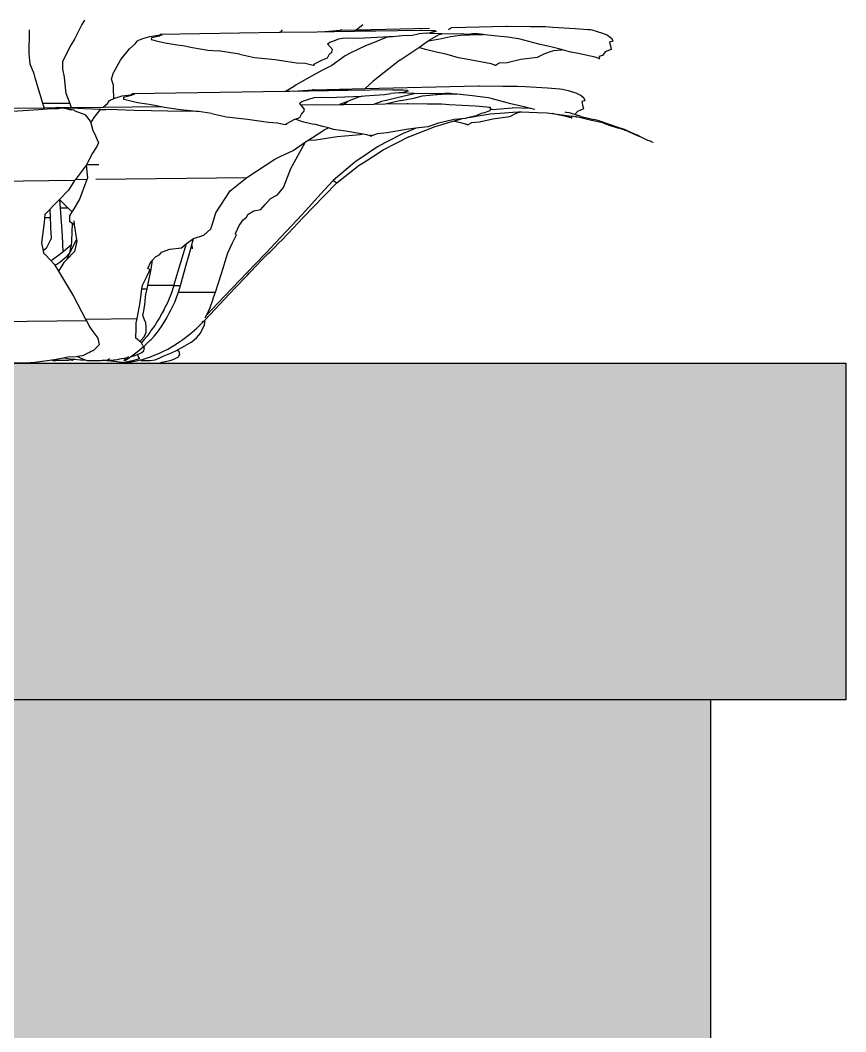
# Model space of a CAD drawing. Header units: metres. Extents: x -175 to 101, y -7 to 93.
# Drawn here: x 11.3348 to 11.4573, y 1.2995 to 1.4497 of the extents above; entities that cross this region are included whole.
import ezdxf

# ---------------------------------------------------------------- set-up
doc = ezdxf.new("R2010")
doc.units = ezdxf.units.M

# ---------------------------------------------------------------- blocks, each defined once
blk = doc.blocks.new('caja1')
at = {"true_color": 0xffffff}
h = blk.add_hatch(color=7, dxfattribs=at)
h.dxf.hatch_style = 1
h.paths.add_polyline_path([(-5.70176, 1.39878), (-6.20176, 1.39878), (-6.20176, 1.34878), (-6.18176, 1.34878), (-5.72176, 1.34878), (-5.70176, 1.34878)])
h.paths.add_polyline_path([(-5.72176, 1.34878), (-6.18176, 1.34878), (-6.18176, 1.14878), (-5.72176, 1.14878)])
h.paths.add_polyline_path([(-6.12612, 1.21351), (-6.12094, 1.20954), (-6.11697, 1.20436), (-6.11447, 1.19833), (-6.11362, 1.19186), (-6.11447, 1.18539), (-6.11697, 1.17936), (-6.12094, 1.17419), (-6.12612, 1.17021), (-6.13215, 1.16772), (-6.13862, 1.16686), (-6.14509, 1.16772), (-6.15112, 1.17021), (-6.1563, 1.17419), (-6.16027, 1.17936), (-6.16277, 1.18539), (-6.16362, 1.19186), (-6.16277, 1.19833), (-6.16027, 1.20436), (-6.1563, 1.20954), (-6.15112, 1.21351), (-6.14509, 1.21601), (-6.13862, 1.21686), (-6.13215, 1.21601)], flags=16)
h.paths.add_polyline_path([(-6.12772, 1.20797), (-6.12405, 1.20463), (-6.12137, 1.20046), (-6.11986, 1.19573), (-6.11963, 1.19078), (-6.12069, 1.18593), (-6.12296, 1.18152), (-6.1263, 1.17786), (-6.13047, 1.17518), (-6.1352, 1.17367), (-6.14015, 1.17344), (-6.145, 1.17449), (-6.14941, 1.17677), (-6.15307, 1.18011), (-6.15575, 1.18428), (-6.15726, 1.18901), (-6.15749, 1.19396), (-6.15644, 1.19881), (-6.15416, 1.20321), (-6.15082, 1.20688), (-6.14665, 1.20956), (-6.14192, 1.21107), (-6.13697, 1.2113), (-6.13212, 1.21024)], flags=0)
for p, q in [((-6.20176, 1.39878), (-5.70176, 1.39878)), ((-5.70176, 1.39878), (-5.70176, 1.34878)), ((-5.72176, 1.34878), (-6.18176, 1.34878)), ((-5.70176, 1.34878), (-5.72176, 1.34878)), ((-5.72176, 1.14878), (-5.72176, 1.34878))]:
    blk.add_line(p, q)
blk = doc.blocks.new('plantita4')
for p, q in [((8.43771, 0.34139), (8.43604, 0.33802)), ((8.43829, 0.34234), (8.43771, 0.34139)), ((8.50009, 0.34016), (8.50163, 0.34139)), ((8.52182, 0.34067), (8.5342, 0.34097)), ((8.5342, 0.34097), (8.53443, 0.34097)), ((8.53443, 0.34097), (8.53978, 0.34091)), ((8.53978, 0.34091), (8.54314, 0.34089)), ((8.54314, 0.34089), (8.54483, 0.34076)), ((8.42568, 0.33486), (8.42578, 0.33976)), ((8.42578, 0.33976), (8.42579, 0.34017)), ((8.45153, 0.33817), (8.45315, 0.33865)), ((8.45315, 0.33865), (8.45507, 0.3389)), ((8.45533, 0.33873), (8.45352, 0.33832)), ((8.45507, 0.3389), (8.45561, 0.33903)), ((8.45552, 0.33889), (8.45533, 0.33873)), ((8.45543, 0.33911), (8.45547, 0.3391)), ((8.48258, 0.33952), (8.45547, 0.3391)), ((8.45561, 0.33903), (8.45547, 0.3391)), ((8.45597, 0.33897), (8.45552, 0.33889)), ((8.45561, 0.33903), (8.45597, 0.33897)), ((8.48279, 0.33953), (8.48258, 0.33952)), ((8.48327, 0.34017), (8.48279, 0.33953)), ((8.49119, 0.33965), (8.48279, 0.33953)), ((8.49214, 0.33972), (8.49119, 0.33965)), ((8.49512, 0.33971), (8.49119, 0.33965)), ((8.49214, 0.33972), (8.49646, 0.34008)), ((8.49961, 0.33978), (8.49512, 0.33971)), ((8.4968, 0.34007), (8.49646, 0.34008)), ((8.4968, 0.34007), (8.50009, 0.34016)), ((8.49964, 0.34), (8.4968, 0.34007)), ((8.49961, 0.33978), (8.49988, 0.33999)), ((8.50459, 0.33985), (8.49961, 0.33978)), ((8.49964, 0.34), (8.49988, 0.33999)), ((8.50101, 0.33997), (8.49988, 0.33999)), ((8.50009, 0.34016), (8.51676, 0.34056)), ((8.50268, 0.33995), (8.50101, 0.33997)), ((8.50198, 0.33834), (8.50771, 0.33862)), ((8.50315, 0.33995), (8.50268, 0.33995)), ((8.50459, 0.33985), (8.50315, 0.33995)), ((8.51462, 0.34001), (8.50459, 0.33985)), ((8.50771, 0.33862), (8.5073, 0.33848)), ((8.50771, 0.33862), (8.50842, 0.33865)), ((8.50842, 0.33865), (8.51057, 0.33884)), ((8.51057, 0.33884), (8.51286, 0.33897)), ((8.51286, 0.33897), (8.51429, 0.33921)), ((8.51615, 0.33938), (8.51429, 0.33921)), ((8.51485, 0.34), (8.51462, 0.34001)), ((8.51709, 0.33992), (8.51485, 0.34)), ((8.51615, 0.33938), (8.51749, 0.33961)), ((8.51696, 0.33933), (8.51615, 0.33938)), ((8.51671, 0.33777), (8.519, 0.33907)), ((8.51925, 0.33922), (8.51696, 0.33933)), ((8.51801, 0.33989), (8.51709, 0.33992)), ((8.51749, 0.33961), (8.51821, 0.33983)), ((8.51821, 0.33983), (8.51801, 0.33989)), ((8.51821, 0.33983), (8.51835, 0.33984)), ((8.519, 0.33907), (8.51925, 0.33922)), ((8.519, 0.33907), (8.51959, 0.33921)), ((8.51959, 0.33921), (8.51925, 0.33922)), ((8.51954, 0.33817), (8.52154, 0.33865)), ((8.52457, 0.33913), (8.51959, 0.33921)), ((8.52106, 0.34026), (8.52143, 0.34047)), ((8.52143, 0.34047), (8.52182, 0.34067)), ((8.52154, 0.33865), (8.52386, 0.3389)), ((8.52386, 0.3389), (8.52592, 0.33903)), ((8.52584, 0.33912), (8.52457, 0.33913)), ((8.52601, 0.33914), (8.52584, 0.33912)), ((8.52592, 0.33903), (8.52796, 0.33911)), ((8.52657, 0.33922), (8.52601, 0.33914)), ((8.52601, 0.33914), (8.52796, 0.33911)), ((8.52774, 0.33921), (8.52657, 0.33922)), ((8.52899, 0.33909), (8.52774, 0.33921)), ((8.52796, 0.33911), (8.52819, 0.33911)), ((8.52819, 0.33911), (8.52899, 0.33909)), ((8.52937, 0.33905), (8.52899, 0.33909)), ((8.53292, 0.33865), (8.52937, 0.33905)), ((8.53463, 0.33846), (8.53292, 0.33865)), ((8.54483, 0.34076), (8.54993, 0.34047)), ((8.54993, 0.34047), (8.5528, 0.34024)), ((8.5528, 0.34024), (8.55337, 0.34019)), ((8.55337, 0.34019), (8.55367, 0.34014)), ((8.55367, 0.34014), (8.55468, 0.33986)), ((8.55468, 0.33986), (8.55639, 0.33935)), ((8.55639, 0.33935), (8.55728, 0.33891)), ((8.55728, 0.33891), (8.5576, 0.33871)), ((8.5576, 0.33871), (8.55823, 0.3382)), ((8.43519, 0.33668), (8.43328, 0.33298)), ((8.43604, 0.33802), (8.43519, 0.33668)), ((8.44849, 0.3358), (8.44983, 0.33694)), ((8.44983, 0.33694), (8.45024, 0.33754)), ((8.45024, 0.33754), (8.45044, 0.33769)), ((8.45044, 0.33769), (8.45153, 0.33817)), ((8.45352, 0.33832), (8.45345, 0.33804)), ((8.45345, 0.33804), (8.45347, 0.33798)), ((8.45347, 0.33798), (8.45349, 0.33793)), ((8.45349, 0.33793), (8.45456, 0.33765)), ((8.45456, 0.33765), (8.45667, 0.33716)), ((8.45667, 0.33716), (8.45937, 0.33675)), ((8.45937, 0.33675), (8.46062, 0.33657)), ((8.46062, 0.33657), (8.46283, 0.3361)), ((8.4936, 0.33693), (8.4937, 0.33707)), ((8.49467, 0.33565), (8.4936, 0.33693)), ((8.4937, 0.33707), (8.49407, 0.33736)), ((8.49407, 0.33736), (8.49477, 0.33759)), ((8.49477, 0.33759), (8.49613, 0.33807)), ((8.49613, 0.33807), (8.49692, 0.33828)), ((8.49692, 0.33828), (8.49845, 0.33833)), ((8.49845, 0.33833), (8.50036, 0.33828)), ((8.50235, 0.33661), (8.49884, 0.33489)), ((8.50036, 0.33828), (8.50198, 0.33834)), ((8.50345, 0.337), (8.50235, 0.33661)), ((8.50694, 0.33839), (8.50345, 0.337)), ((8.5073, 0.33848), (8.50694, 0.33839)), ((8.51431, 0.33615), (8.51649, 0.33762)), ((8.51649, 0.33762), (8.51671, 0.33777)), ((8.51649, 0.33762), (8.517, 0.33769)), ((8.517, 0.33769), (8.51954, 0.33817)), ((8.53651, 0.33821), (8.53463, 0.33846)), ((8.53712, 0.33809), (8.53651, 0.33821)), ((8.54161, 0.33686), (8.53712, 0.33809)), ((8.54399, 0.33633), (8.54161, 0.33686)), ((8.54467, 0.3362), (8.54399, 0.33633)), ((8.5462, 0.3358), (8.54467, 0.3362)), ((8.55847, 0.33757), (8.55775, 0.33735)), ((8.55775, 0.33735), (8.55783, 0.33698)), ((8.55783, 0.33698), (8.55793, 0.33652)), ((8.55793, 0.33652), (8.55814, 0.33571)), ((8.55823, 0.3382), (8.55847, 0.33757)), ((8.42568, 0.33479), (8.42568, 0.33486)), ((8.42592, 0.33231), (8.42568, 0.33479)), ((8.44662, 0.33344), (8.44849, 0.3358)), ((8.46283, 0.3361), (8.46636, 0.33552)), ((8.46636, 0.33552), (8.46872, 0.33536)), ((8.47355, 0.33462), (8.46872, 0.33536)), ((8.47355, 0.33462), (8.47694, 0.33388)), ((8.4936, 0.33377), (8.49397, 0.3345)), ((8.49397, 0.3345), (8.49434, 0.33493)), ((8.49434, 0.33493), (8.49453, 0.33508)), ((8.49453, 0.33508), (8.49467, 0.33565)), ((8.4976, 0.33421), (8.49456, 0.33202)), ((8.49884, 0.33489), (8.4976, 0.33421)), ((8.51005, 0.33327), (8.51431, 0.33615)), ((8.51585, 0.33565), (8.51431, 0.33615)), ((8.5183, 0.33508), (8.51585, 0.33565)), ((8.51908, 0.33493), (8.5183, 0.33508)), ((8.52079, 0.3345), (8.51908, 0.33493)), ((8.5234, 0.33377), (8.52079, 0.3345)), ((8.54277, 0.33462), (8.54128, 0.33388)), ((8.544, 0.33503), (8.54277, 0.33462)), ((8.54501, 0.33536), (8.544, 0.33503)), ((8.54691, 0.33552), (8.54501, 0.33536)), ((8.54702, 0.33557), (8.5462, 0.3358)), ((8.54702, 0.33557), (8.54691, 0.33552)), ((8.54861, 0.33511), (8.54702, 0.33557)), ((8.5506, 0.33473), (8.54861, 0.33511)), ((8.5545, 0.3339), (8.5506, 0.33473)), ((8.55533, 0.33365), (8.5545, 0.3339)), ((8.55611, 0.33429), (8.55529, 0.33411)), ((8.55529, 0.33411), (8.55545, 0.33376)), ((8.55677, 0.33512), (8.55611, 0.33429)), ((8.55814, 0.33571), (8.55677, 0.33512)), ((8.42684, 0.3301), (8.42592, 0.33231)), ((8.43328, 0.33298), (8.43325, 0.33161)), ((8.43325, 0.33161), (8.43326, 0.33123)), ((8.44493, 0.33048), (8.44649, 0.33321)), ((8.44649, 0.33321), (8.44662, 0.33344)), ((8.47694, 0.33388), (8.48169, 0.3334)), ((8.48169, 0.3334), (8.48648, 0.33267)), ((8.48648, 0.33267), (8.48849, 0.33255)), ((8.48849, 0.33255), (8.4903, 0.33212)), ((8.4903, 0.33212), (8.4905, 0.33225)), ((8.49057, 0.33213), (8.4903, 0.33212)), ((8.4905, 0.33225), (8.49057, 0.33213)), ((8.49057, 0.33213), (8.49062, 0.33239)), ((8.49062, 0.33239), (8.49245, 0.33333)), ((8.49245, 0.33333), (8.4936, 0.33377)), ((8.49456, 0.33202), (8.49286, 0.3312)), ((8.51005, 0.33327), (8.50398, 0.32845)), ((8.52597, 0.33333), (8.5234, 0.33377)), ((8.53079, 0.33239), (8.52597, 0.33333)), ((8.53164, 0.33213), (8.53079, 0.33239)), ((8.53164, 0.33213), (8.53195, 0.33212)), ((8.53264, 0.33255), (8.53195, 0.33212)), ((8.53447, 0.33267), (8.53264, 0.33255)), ((8.53753, 0.3334), (8.53447, 0.33267)), ((8.54128, 0.33388), (8.53753, 0.3334)), ((8.55545, 0.33376), (8.55533, 0.33365)), ((8.55533, 0.33365), (8.5555, 0.33365)), ((8.5555, 0.33365), (8.55545, 0.33376)), ((8.42706, 0.32923), (8.42684, 0.3301)), ((8.43326, 0.33123), (8.43367, 0.32934)), ((8.43367, 0.32934), (8.43398, 0.32625)), ((8.44444, 0.32889), (8.44491, 0.33044)), ((8.44491, 0.33044), (8.44493, 0.33048)), ((8.49005, 0.32968), (8.48644, 0.32761)), ((8.49243, 0.33095), (8.49005, 0.32968)), ((8.49286, 0.3312), (8.49243, 0.33095)), ((8.42883, 0.32335), (8.42706, 0.32923)), ((8.44485, 0.32752), (8.44444, 0.32889)), ((8.44486, 0.32698), (8.44485, 0.32752)), ((8.44499, 0.32453), (8.44486, 0.32698)), ((8.48587, 0.3272), (8.48401, 0.32609)), ((8.48644, 0.32761), (8.48587, 0.3272)), ((8.50215, 0.32681), (8.50391, 0.32839)), ((8.50215, 0.32681), (8.52787, 0.32742)), ((8.50391, 0.32839), (8.50398, 0.32845)), ((8.52787, 0.32742), (8.52809, 0.32742)), ((8.52809, 0.32742), (8.53344, 0.32736)), ((8.53344, 0.32736), (8.5368, 0.32734)), ((8.5368, 0.32734), (8.5385, 0.32722)), ((8.5385, 0.32722), (8.54359, 0.32692)), ((8.43398, 0.32625), (8.43406, 0.3257)), ((8.43406, 0.3257), (8.43492, 0.32335)), ((8.4452, 0.32462), (8.44682, 0.32511)), ((8.44682, 0.32511), (8.44874, 0.32535)), ((8.44718, 0.32477), (8.44712, 0.32449)), ((8.44899, 0.32519), (8.44718, 0.32477)), ((8.44874, 0.32535), (8.44927, 0.32548)), ((8.44918, 0.32534), (8.44899, 0.32519)), ((8.44914, 0.32555), (8.44909, 0.32556)), ((8.48401, 0.32609), (8.44914, 0.32555)), ((8.44927, 0.32548), (8.44914, 0.32555)), ((8.44963, 0.32543), (8.44918, 0.32534)), ((8.44927, 0.32548), (8.44963, 0.32543)), ((8.48486, 0.32611), (8.48401, 0.32609)), ((8.49825, 0.32631), (8.48486, 0.32611)), ((8.48581, 0.32618), (8.48486, 0.32611)), ((8.48581, 0.32618), (8.49012, 0.32653)), ((8.48979, 0.32452), (8.49058, 0.32473)), ((8.49046, 0.32652), (8.49012, 0.32653)), ((8.49046, 0.32652), (8.50215, 0.32681)), ((8.4933, 0.32645), (8.49046, 0.32652)), ((8.49058, 0.32473), (8.49212, 0.32479)), ((8.49212, 0.32479), (8.49402, 0.32473)), ((8.49468, 0.32642), (8.4933, 0.32645)), ((8.49402, 0.32473), (8.49565, 0.3248)), ((8.49634, 0.3264), (8.49468, 0.32642)), ((8.49565, 0.3248), (8.50138, 0.32507)), ((8.49681, 0.3264), (8.49634, 0.3264)), ((8.49825, 0.32631), (8.49681, 0.3264)), ((8.5006, 0.32484), (8.49811, 0.32385)), ((8.50828, 0.32646), (8.49825, 0.32631)), ((8.50097, 0.32493), (8.5006, 0.32484)), ((8.50138, 0.32507), (8.50097, 0.32493)), ((8.50138, 0.32507), (8.50208, 0.3251)), ((8.50208, 0.3251), (8.50423, 0.32529)), ((8.50423, 0.32529), (8.50652, 0.32542)), ((8.50591, 0.32388), (8.51072, 0.32507)), ((8.50652, 0.32542), (8.50796, 0.32566)), ((8.50981, 0.32583), (8.50796, 0.32566)), ((8.50852, 0.32645), (8.50828, 0.32646)), ((8.51075, 0.32638), (8.50852, 0.32645)), ((8.50981, 0.32583), (8.51115, 0.32606)), ((8.51062, 0.32579), (8.50981, 0.32583)), ((8.51291, 0.32567), (8.51062, 0.32579)), ((8.51072, 0.32507), (8.51326, 0.32567)), ((8.51167, 0.32634), (8.51075, 0.32638)), ((8.51115, 0.32606), (8.51188, 0.32629)), ((8.51188, 0.32629), (8.51167, 0.32634)), ((8.51188, 0.32629), (8.51202, 0.3263)), ((8.51326, 0.32567), (8.51291, 0.32567)), ((8.5132, 0.32462), (8.51521, 0.32511)), ((8.51824, 0.32558), (8.51326, 0.32567)), ((8.51521, 0.32511), (8.51753, 0.32535)), ((8.51753, 0.32535), (8.51959, 0.32548)), ((8.5195, 0.32557), (8.51824, 0.32558)), ((8.51967, 0.32559), (8.5195, 0.32557)), ((8.51959, 0.32548), (8.52162, 0.32557)), ((8.52023, 0.32567), (8.51967, 0.32559)), ((8.51967, 0.32559), (8.52162, 0.32557)), ((8.52141, 0.32567), (8.52023, 0.32567)), ((8.52265, 0.32554), (8.52141, 0.32567)), ((8.52162, 0.32557), (8.52186, 0.32556)), ((8.52186, 0.32556), (8.52265, 0.32554)), ((8.52303, 0.3255), (8.52265, 0.32554)), ((8.52658, 0.32511), (8.52303, 0.3255)), ((8.5283, 0.32492), (8.52658, 0.32511)), ((8.53017, 0.32467), (8.5283, 0.32492)), ((8.54359, 0.32692), (8.54646, 0.32669)), ((8.54646, 0.32669), (8.54704, 0.32664)), ((8.54704, 0.32664), (8.54733, 0.3266)), ((8.54733, 0.3266), (8.54834, 0.32632)), ((8.54834, 0.32632), (8.55005, 0.32581)), ((8.55005, 0.32581), (8.55094, 0.32536)), ((8.55094, 0.32536), (8.55127, 0.32517)), ((8.55127, 0.32517), (8.55189, 0.32466)), ((8.43492, 0.32335), (8.42883, 0.32335)), ((8.42918, 0.32234), (8.42883, 0.32335)), ((8.43212, 0.32246), (8.43172, 0.32237)), ((8.43302, 0.32238), (8.43172, 0.32237)), ((8.43224, 0.32245), (8.43212, 0.32246)), ((8.43224, 0.32245), (8.43523, 0.32249)), ((8.43302, 0.32238), (8.43224, 0.32245)), ((8.43277, 0.3223), (8.43343, 0.32238)), ((8.43343, 0.32238), (8.43302, 0.32238)), ((8.43343, 0.32238), (8.43354, 0.32239)), ((8.43354, 0.32239), (8.4337, 0.32235)), ((8.43492, 0.32335), (8.43523, 0.32249)), ((8.43523, 0.32249), (8.44253, 0.32258)), ((8.44253, 0.32258), (8.4435, 0.3234)), ((8.44253, 0.32258), (8.45569, 0.32272)), ((8.4435, 0.3234), (8.44391, 0.32399)), ((8.44391, 0.32399), (8.4441, 0.32415)), ((8.4441, 0.32415), (8.44499, 0.32453)), ((8.44499, 0.32453), (8.4452, 0.32462)), ((8.44712, 0.32449), (8.44713, 0.32444)), ((8.44713, 0.32444), (8.44715, 0.32438)), ((8.44715, 0.32438), (8.44822, 0.32411)), ((8.44822, 0.32411), (8.45033, 0.32361)), ((8.45033, 0.32361), (8.45303, 0.3232)), ((8.45303, 0.3232), (8.45428, 0.32302)), ((8.45428, 0.32302), (8.45569, 0.32272)), ((8.45569, 0.32272), (8.45649, 0.32255)), ((8.45649, 0.32255), (8.46003, 0.32198)), ((8.48726, 0.32338), (8.48737, 0.32352)), ((8.48752, 0.32308), (8.48726, 0.32338)), ((8.48737, 0.32352), (8.48773, 0.32381)), ((8.48752, 0.32308), (8.49633, 0.32318)), ((8.48834, 0.3221), (8.48752, 0.32308)), ((8.48773, 0.32381), (8.48843, 0.32404)), ((8.48843, 0.32404), (8.48979, 0.32452)), ((8.49712, 0.32345), (8.49633, 0.32318)), ((8.49633, 0.32318), (8.49728, 0.32319)), ((8.49811, 0.32385), (8.49712, 0.32345)), ((8.49728, 0.32319), (8.49745, 0.32334)), ((8.49728, 0.32319), (8.50413, 0.32326)), ((8.49745, 0.32334), (8.49811, 0.32385)), ((8.50413, 0.32326), (8.50591, 0.32388)), ((8.50413, 0.32326), (8.50671, 0.32329)), ((8.50671, 0.32329), (8.50709, 0.3234)), ((8.50671, 0.32329), (8.5117, 0.32335)), ((8.50709, 0.3234), (8.50961, 0.32399)), ((8.50961, 0.32399), (8.51067, 0.32415)), ((8.51067, 0.32415), (8.5132, 0.32462)), ((8.5117, 0.32335), (8.51191, 0.32335)), ((8.51191, 0.32335), (8.51624, 0.32329)), ((8.51624, 0.32329), (8.51958, 0.32327)), ((8.51958, 0.32327), (8.52124, 0.32314)), ((8.52124, 0.32314), (8.52718, 0.32285)), ((8.52718, 0.32285), (8.52979, 0.32262)), ((8.52979, 0.32262), (8.53029, 0.32257)), ((8.53078, 0.32454), (8.53017, 0.32467)), ((8.53029, 0.32257), (8.53054, 0.32252)), ((8.53054, 0.32252), (8.53061, 0.32224)), ((8.53528, 0.32332), (8.53078, 0.32454)), ((8.53113, 0.32205), (8.53555, 0.32239)), ((8.53765, 0.32278), (8.53528, 0.32332)), ((8.53974, 0.32228), (8.53555, 0.32239)), ((8.53833, 0.32266), (8.53765, 0.32278)), ((8.53974, 0.32228), (8.53833, 0.32266)), ((8.55213, 0.32402), (8.55142, 0.3238)), ((8.55142, 0.3238), (8.55149, 0.32343)), ((8.55149, 0.32343), (8.55159, 0.32297)), ((8.55159, 0.32297), (8.5518, 0.32217)), ((8.55189, 0.32466), (8.55213, 0.32402)), ((8.42065, 0.32159), (8.42432, 0.32176)), ((8.42918, 0.32234), (8.42209, 0.32226)), ((8.42432, 0.32176), (8.42789, 0.32199)), ((8.42789, 0.32199), (8.43068, 0.32221)), ((8.43172, 0.32237), (8.42918, 0.32234)), ((8.43068, 0.32221), (8.43119, 0.32223)), ((8.43119, 0.32223), (8.43233, 0.32227)), ((8.43233, 0.32227), (8.43277, 0.3223)), ((8.43474, 0.32233), (8.4337, 0.32235)), ((8.4337, 0.32235), (8.43441, 0.32217)), ((8.43441, 0.32217), (8.4349, 0.32205)), ((8.43527, 0.32233), (8.43474, 0.32233)), ((8.4349, 0.32205), (8.43551, 0.32198)), ((8.4382, 0.32216), (8.43527, 0.32233)), ((8.43551, 0.32198), (8.43583, 0.32197)), ((8.43583, 0.32197), (8.43595, 0.3219)), ((8.43595, 0.3219), (8.43607, 0.32174)), ((8.43607, 0.32174), (8.43835, 0.32086)), ((8.4419, 0.32201), (8.4382, 0.32216)), ((8.43835, 0.32086), (8.43846, 0.32077)), ((8.43846, 0.32077), (8.43959, 0.31938)), ((8.44028, 0.31989), (8.4419, 0.32201)), ((8.4419, 0.32201), (8.44313, 0.32198)), ((8.4457, 0.32191), (8.44313, 0.32198)), ((8.4496, 0.32176), (8.4457, 0.32191)), ((8.45351, 0.32171), (8.4496, 0.32176)), ((8.45722, 0.3216), (8.45351, 0.32171)), ((8.46422, 0.32154), (8.45722, 0.3216)), ((8.46003, 0.32198), (8.46239, 0.32182)), ((8.46239, 0.32182), (8.46422, 0.32154)), ((8.46721, 0.32107), (8.46422, 0.32154)), ((8.46721, 0.32107), (8.4706, 0.32034)), ((8.4706, 0.32034), (8.47535, 0.31985)), ((8.48628, 0.31985), (8.48726, 0.32022)), ((8.48726, 0.32022), (8.48764, 0.32095)), ((8.48764, 0.32095), (8.488, 0.32139)), ((8.488, 0.32139), (8.48819, 0.32153)), ((8.48819, 0.32153), (8.48834, 0.3221)), ((8.52572, 0.32017), (8.52485, 0.31995)), ((8.52737, 0.32059), (8.52572, 0.32017)), ((8.52572, 0.32017), (8.52788, 0.32055)), ((8.52852, 0.32109), (8.52737, 0.32059)), ((8.52788, 0.32055), (8.53061, 0.32104)), ((8.5292, 0.32129), (8.52852, 0.32109)), ((8.5305, 0.32174), (8.5292, 0.32129)), ((8.53056, 0.32201), (8.5305, 0.32174)), ((8.53061, 0.32224), (8.53056, 0.32201)), ((8.53113, 0.32205), (8.53056, 0.32201)), ((8.53061, 0.32104), (8.5338, 0.32128)), ((8.53495, 0.32034), (8.5312, 0.31985)), ((8.5338, 0.32128), (8.53571, 0.32141)), ((8.53644, 0.32107), (8.53495, 0.32034)), ((8.53571, 0.32141), (8.53704, 0.3215)), ((8.53764, 0.32148), (8.53644, 0.32107)), ((8.53704, 0.3215), (8.53719, 0.32149)), ((8.53719, 0.32149), (8.53764, 0.32148)), ((8.53764, 0.32148), (8.54131, 0.32136)), ((8.53986, 0.32225), (8.53974, 0.32228)), ((8.54071, 0.32201), (8.53986, 0.32225)), ((8.54131, 0.32136), (8.54354, 0.32127)), ((8.54354, 0.32127), (8.54469, 0.32111)), ((8.54469, 0.32111), (8.54758, 0.3207)), ((8.54817, 0.32035), (8.54469, 0.32111)), ((8.54758, 0.3207), (8.54898, 0.32051)), ((8.54788, 0.32135), (8.54763, 0.32139)), ((8.54861, 0.32122), (8.54788, 0.32135)), ((8.54899, 0.3201), (8.54817, 0.32035)), ((8.54934, 0.32103), (8.54861, 0.32122)), ((8.54898, 0.32051), (8.54912, 0.32021)), ((8.55005, 0.32036), (8.54898, 0.32051)), ((8.54912, 0.32021), (8.54899, 0.3201)), ((8.54899, 0.3201), (8.54917, 0.3201)), ((8.54917, 0.3201), (8.54912, 0.32021)), ((8.54987, 0.32087), (8.54934, 0.32103)), ((8.55043, 0.32157), (8.54987, 0.32087)), ((8.55028, 0.32072), (8.54987, 0.32087)), ((8.55005, 0.32036), (8.55027, 0.32031)), ((8.55362, 0.31954), (8.55027, 0.32031)), ((8.55028, 0.32072), (8.55038, 0.32072)), ((8.55046, 0.32066), (8.55038, 0.32072)), ((8.5518, 0.32217), (8.55043, 0.32157)), ((8.55058, 0.32066), (8.55046, 0.32066)), ((8.55129, 0.32045), (8.55058, 0.32066)), ((8.55129, 0.32045), (8.55419, 0.31974)), ((8.43959, 0.31938), (8.43973, 0.31899)), ((8.43973, 0.31899), (8.44015, 0.31966)), ((8.43973, 0.31899), (8.44017, 0.31727)), ((8.44015, 0.31966), (8.44028, 0.31989)), ((8.47535, 0.31985), (8.48015, 0.31913)), ((8.48015, 0.31913), (8.48215, 0.31901)), ((8.48215, 0.31901), (8.48396, 0.31858)), ((8.48396, 0.31858), (8.48417, 0.3187)), ((8.48424, 0.31858), (8.48396, 0.31858)), ((8.48417, 0.3187), (8.48424, 0.31858)), ((8.48424, 0.31858), (8.48428, 0.31885)), ((8.48428, 0.31885), (8.48611, 0.31978)), ((8.48611, 0.31978), (8.48628, 0.31985)), ((8.48785, 0.31924), (8.48628, 0.31985)), ((8.49009, 0.31871), (8.48785, 0.31924)), ((8.49084, 0.31858), (8.49009, 0.31871)), ((8.4925, 0.31818), (8.49084, 0.31858)), ((8.49376, 0.31783), (8.4925, 0.31818)), ((8.49284, 0.31736), (8.49376, 0.31783)), ((8.49495, 0.3175), (8.49376, 0.31783)), ((8.51368, 0.31777), (8.51147, 0.3175)), ((8.51204, 0.31582), (8.51805, 0.31818)), ((8.51368, 0.31777), (8.51245, 0.31727)), ((8.51637, 0.3181), (8.51368, 0.31777)), ((8.5188, 0.3189), (8.51637, 0.3181)), ((8.51805, 0.31818), (8.52214, 0.31933)), ((8.52077, 0.31936), (8.5188, 0.3189)), ((8.52238, 0.31973), (8.52077, 0.31936)), ((8.52214, 0.31933), (8.52416, 0.31989)), ((8.52445, 0.31885), (8.52214, 0.31933)), ((8.52416, 0.31989), (8.52238, 0.31973)), ((8.52485, 0.31995), (8.52416, 0.31989)), ((8.5253, 0.31858), (8.52445, 0.31885)), ((8.5253, 0.31858), (8.52562, 0.31858)), ((8.52631, 0.31901), (8.52562, 0.31858)), ((8.52813, 0.31913), (8.52631, 0.31901)), ((8.5312, 0.31985), (8.52813, 0.31913)), ((8.55622, 0.31895), (8.55362, 0.31954)), ((8.55539, 0.31945), (8.55419, 0.31974)), ((8.55578, 0.31931), (8.55539, 0.31945)), ((8.55949, 0.31803), (8.55578, 0.31931)), ((8.55622, 0.31895), (8.55763, 0.31848)), ((8.55763, 0.31848), (8.55934, 0.31791)), ((8.55934, 0.31791), (8.55985, 0.31774)), ((8.56114, 0.31746), (8.55949, 0.31803)), ((8.44017, 0.31727), (8.44055, 0.31659)), ((8.44055, 0.31659), (8.44149, 0.3144)), ((8.4891, 0.31496), (8.49247, 0.31713)), ((8.49574, 0.31578), (8.49095, 0.31506)), ((8.49247, 0.31713), (8.49284, 0.31736)), ((8.49763, 0.31712), (8.49495, 0.3175)), ((8.50099, 0.31626), (8.49574, 0.31578)), ((8.50165, 0.31643), (8.49763, 0.31712)), ((8.50165, 0.31643), (8.50099, 0.31626)), ((8.50253, 0.31628), (8.50165, 0.31643)), ((8.50331, 0.31603), (8.50253, 0.31628)), ((8.50349, 0.31615), (8.50331, 0.31603)), ((8.50331, 0.31603), (8.50368, 0.31603)), ((8.50368, 0.31603), (8.50349, 0.31615)), ((8.50489, 0.31649), (8.50368, 0.31603)), ((8.50717, 0.31667), (8.50489, 0.31649)), ((8.51204, 0.31582), (8.50628, 0.31286)), ((8.51076, 0.31659), (8.5066, 0.3144)), ((8.51147, 0.3175), (8.50717, 0.31667)), ((8.51245, 0.31727), (8.51076, 0.31659)), ((8.56207, 0.317), (8.55985, 0.31774)), ((8.56155, 0.31732), (8.56114, 0.31746)), ((8.56155, 0.31732), (8.56407, 0.31615)), ((8.56207, 0.317), (8.56369, 0.31626)), ((8.56369, 0.31626), (8.56477, 0.31578)), ((8.56477, 0.31578), (8.56407, 0.31615)), ((8.56477, 0.31578), (8.565, 0.31571)), ((8.565, 0.31571), (8.56637, 0.31506)), ((8.44097, 0.31333), (8.44008, 0.31206)), ((8.44108, 0.31359), (8.44097, 0.31333)), ((8.44149, 0.3144), (8.44108, 0.31359)), ((8.48522, 0.30857), (8.48852, 0.31449)), ((8.48579, 0.31269), (8.48805, 0.31428)), ((8.48805, 0.31428), (8.48811, 0.31432)), ((8.48811, 0.31432), (8.48873, 0.31472)), ((8.48852, 0.31449), (8.48873, 0.31472)), ((8.48873, 0.31472), (8.4891, 0.31496)), ((8.49095, 0.31506), (8.4891, 0.31496)), ((8.5047, 0.31333), (8.50283, 0.31206)), ((8.50508, 0.31359), (8.5047, 0.31333)), ((8.5066, 0.3144), (8.50508, 0.31359)), ((8.56637, 0.31506), (8.56665, 0.31493)), ((8.56665, 0.31493), (8.56702, 0.31477)), ((8.5676, 0.3145), (8.56702, 0.31477)), ((8.5676, 0.3145), (8.56766, 0.31463)), ((8.44008, 0.31206), (8.43902, 0.30999)), ((8.48162, 0.3107), (8.48264, 0.31126)), ((8.48264, 0.31126), (8.48579, 0.31269)), ((8.50283, 0.31206), (8.49976, 0.30999)), ((8.50165, 0.3099), (8.50381, 0.31127)), ((8.50381, 0.31127), (8.50621, 0.31282)), ((8.50621, 0.31282), (8.50628, 0.31286)), ((8.43873, 0.3094), (8.4362, 0.30611)), ((8.43885, 0.30959), (8.43873, 0.30943)), ((8.44155, 0.30944), (8.43873, 0.3094)), ((8.43873, 0.3094), (8.43873, 0.30943)), ((8.43902, 0.30646), (8.43873, 0.3094)), ((8.43902, 0.30999), (8.43885, 0.30959)), ((8.47523, 0.30654), (8.48162, 0.3107)), ((8.48408, 0.30566), (8.48522, 0.30857)), ((8.49928, 0.30959), (8.49482, 0.30585)), ((8.49569, 0.30533), (8.5008, 0.30936)), ((8.49976, 0.30999), (8.49928, 0.30959)), ((8.5008, 0.30936), (8.50165, 0.3099)), ((8.4389, 0.30614), (8.43902, 0.30646)), ((8.44089, 0.30616), (8.47523, 0.30654)), ((8.47145, 0.30353), (8.47523, 0.30654)), ((8.43601, 0.30585), (8.39054, 0.30533)), ((8.43601, 0.30585), (8.43463, 0.30368)), ((8.4362, 0.30611), (8.43601, 0.30585)), ((8.4362, 0.30611), (8.4389, 0.30614)), ((8.43718, 0.30147), (8.4389, 0.30614)), ((8.48221, 0.30258), (8.48355, 0.30428)), ((8.48355, 0.30428), (8.48408, 0.30566)), ((8.49282, 0.30239), (8.49569, 0.30533)), ((8.49482, 0.30585), (8.49283, 0.30368)), ((8.49482, 0.30585), (8.49569, 0.30533)), ((8.43463, 0.30368), (8.43257, 0.30155)), ((8.4682, 0.29849), (8.47145, 0.30353)), ((8.47935, 0.30042), (8.4806, 0.30172)), ((8.4806, 0.30172), (8.48221, 0.30258)), ((8.48779, 0.29813), (8.49283, 0.30368)), ((8.48805, 0.2974), (8.49282, 0.30239)), ((8.43104, 0.29995), (8.43038, 0.29927)), ((8.43257, 0.30155), (8.43104, 0.29995)), ((8.43257, 0.30155), (8.43387, 0.30027)), ((8.43257, 0.30155), (8.43273, 0.29958)), ((8.43458, 0.29958), (8.43273, 0.29958)), ((8.43273, 0.29958), (8.43322, 0.29333)), ((8.43387, 0.30027), (8.43458, 0.29958)), ((8.43458, 0.29958), (8.43549, 0.2987)), ((8.43568, 0.29901), (8.43718, 0.30147)), ((8.4784, 0.29922), (8.47935, 0.30042)), ((8.42921, 0.29739), (8.42914, 0.29633)), ((8.42927, 0.29813), (8.42921, 0.29739)), ((8.4305, 0.29739), (8.42921, 0.29739)), ((8.43038, 0.29927), (8.42927, 0.29813)), ((8.43038, 0.29927), (8.4305, 0.29739)), ((8.4305, 0.29739), (8.43058, 0.29572)), ((8.43492, 0.29641), (8.43495, 0.29784)), ((8.43495, 0.29784), (8.43549, 0.2987)), ((8.43549, 0.2987), (8.43568, 0.29901)), ((8.46741, 0.29602), (8.4682, 0.29849)), ((8.47438, 0.29689), (8.47513, 0.29751)), ((8.47513, 0.29751), (8.47549, 0.29818)), ((8.47549, 0.29818), (8.4768, 0.29892)), ((8.4768, 0.29892), (8.4784, 0.29922)), ((8.48172, 0.29164), (8.48779, 0.29813)), ((8.48805, 0.2974), (8.48461, 0.29377)), ((8.42914, 0.29633), (8.4285, 0.29164)), ((8.43058, 0.29572), (8.43058, 0.29481)), ((8.43058, 0.29481), (8.43063, 0.29409)), ((8.43552, 0.29604), (8.43492, 0.29641)), ((8.4355, 0.2944), (8.43553, 0.29584)), ((8.43553, 0.29584), (8.43552, 0.29604)), ((8.43597, 0.29577), (8.43552, 0.29604)), ((8.43583, 0.2967), (8.43597, 0.29577)), ((8.43597, 0.29577), (8.43645, 0.29246)), ((8.46546, 0.29339), (8.46706, 0.29485)), ((8.46706, 0.29485), (8.46741, 0.29602)), ((8.47262, 0.2938), (8.47348, 0.29563)), ((8.47348, 0.29563), (8.47438, 0.29689)), ((8.43063, 0.2925), (8.42989, 0.29096)), ((8.43063, 0.29409), (8.43067, 0.29258)), ((8.43067, 0.29258), (8.43063, 0.2925)), ((8.43322, 0.29333), (8.43338, 0.28954)), ((8.43645, 0.29246), (8.43497, 0.28944)), ((8.43544, 0.29183), (8.4355, 0.2944)), ((8.43645, 0.29246), (8.43651, 0.29205)), ((8.46147, 0.29151), (8.46307, 0.29263)), ((8.46288, 0.29183), (8.46307, 0.29263)), ((8.46307, 0.29263), (8.46546, 0.29339)), ((8.47199, 0.2917), (8.47261, 0.293)), ((8.47261, 0.293), (8.47288, 0.29347)), ((8.47288, 0.29347), (8.47262, 0.2938)), ((8.48322, 0.29234), (8.48461, 0.29377)), ((8.4285, 0.29164), (8.42888, 0.28984)), ((8.42957, 0.29038), (8.42888, 0.28984)), ((8.42989, 0.29096), (8.42957, 0.29038)), ((8.43436, 0.29034), (8.43345, 0.2896)), ((8.43532, 0.29123), (8.43436, 0.29034)), ((8.43497, 0.28944), (8.43532, 0.29123)), ((8.43532, 0.29123), (8.43544, 0.29183)), ((8.43651, 0.29205), (8.43603, 0.2897)), ((8.45581, 0.28955), (8.45773, 0.29021)), ((8.45773, 0.29021), (8.46032, 0.29049)), ((8.45864, 0.28196), (8.46147, 0.29151)), ((8.46032, 0.29049), (8.46147, 0.29151)), ((8.46195, 0.28846), (8.46269, 0.29115)), ((8.46269, 0.29115), (8.46288, 0.29183)), ((8.46269, 0.29115), (8.46276, 0.29029)), ((8.47088, 0.28936), (8.47199, 0.2917)), ((8.48172, 0.29164), (8.47951, 0.2893)), ((8.48045, 0.28955), (8.48142, 0.29055)), ((8.48142, 0.29055), (8.48249, 0.29163)), ((8.48249, 0.29163), (8.48322, 0.29234)), ((8.42888, 0.28984), (8.42899, 0.2893)), ((8.42899, 0.2893), (8.42915, 0.28913)), ((8.42915, 0.28913), (8.43067, 0.28757)), ((8.43269, 0.289), (8.43099, 0.28782)), ((8.43264, 0.28726), (8.43409, 0.2885)), ((8.43285, 0.28913), (8.43269, 0.289)), ((8.43338, 0.28954), (8.43285, 0.28913)), ((8.43345, 0.2896), (8.43338, 0.28954)), ((8.43409, 0.2885), (8.43489, 0.28928)), ((8.43603, 0.2897), (8.43418, 0.2878)), ((8.43433, 0.28813), (8.43418, 0.2878)), ((8.43489, 0.28928), (8.43433, 0.28813)), ((8.43497, 0.28944), (8.43489, 0.28928)), ((8.45374, 0.28772), (8.45444, 0.28845)), ((8.45444, 0.28845), (8.45546, 0.28899)), ((8.45546, 0.28899), (8.45581, 0.28955)), ((8.46145, 0.28666), (8.46195, 0.28846)), ((8.46949, 0.28466), (8.47088, 0.28936)), ((8.47951, 0.2893), (8.47712, 0.28683)), ((8.47848, 0.28763), (8.479, 0.28815)), ((8.479, 0.28815), (8.47953, 0.28871)), ((8.47953, 0.28871), (8.48016, 0.28932)), ((8.48016, 0.28932), (8.48045, 0.28955)), ((8.43091, 0.28776), (8.43067, 0.28757)), ((8.43067, 0.28757), (8.43139, 0.28683)), ((8.43099, 0.28782), (8.43091, 0.28776)), ((8.43139, 0.28683), (8.43154, 0.28657)), ((8.43154, 0.28657), (8.43202, 0.2868)), ((8.43154, 0.28657), (8.43238, 0.28518)), ((8.43202, 0.2868), (8.43264, 0.28726)), ((8.43358, 0.28719), (8.43238, 0.28518)), ((8.43418, 0.2878), (8.43358, 0.28719)), ((8.45268, 0.28581), (8.4534, 0.28737)), ((8.45325, 0.28554), (8.45268, 0.28581)), ((8.45269, 0.28196), (8.45343, 0.28565)), ((8.45298, 0.28514), (8.45325, 0.28554)), ((8.4534, 0.28737), (8.45374, 0.28772)), ((8.45343, 0.28565), (8.45374, 0.28772)), ((8.46013, 0.28196), (8.46145, 0.28666)), ((8.47712, 0.28683), (8.47015, 0.27953)), ((8.47599, 0.28502), (8.47746, 0.28657)), ((8.47746, 0.28657), (8.47848, 0.28763)), ((8.43238, 0.28518), (8.43576, 0.27953)), ((8.45147, 0.28204), (8.45243, 0.28403)), ((8.45243, 0.28403), (8.45298, 0.28514)), ((8.46807, 0.2804), (8.46949, 0.28466)), ((8.47535, 0.28434), (8.47242, 0.28126)), ((8.47535, 0.28434), (8.47573, 0.28474)), ((8.47573, 0.28474), (8.47599, 0.28502)), ((8.45097, 0.27806), (8.45136, 0.28117)), ((8.45136, 0.28117), (8.45147, 0.28204)), ((8.45136, 0.28117), (8.45253, 0.28117)), ((8.45225, 0.27994), (8.45253, 0.28117)), ((8.45253, 0.28117), (8.45269, 0.28196)), ((8.45864, 0.28196), (8.45269, 0.28196)), ((8.45864, 0.28196), (8.458, 0.28005)), ((8.45864, 0.28196), (8.46013, 0.28196)), ((8.45972, 0.28067), (8.46013, 0.28196)), ((8.47242, 0.28126), (8.46572, 0.27415)), ((8.43576, 0.27953), (8.43853, 0.27431)), ((8.45198, 0.27756), (8.4522, 0.27934)), ((8.4522, 0.27934), (8.45225, 0.27994)), ((8.45757, 0.27901), (8.45723, 0.27818)), ((8.458, 0.28005), (8.45757, 0.27901)), ((8.45881, 0.27818), (8.45953, 0.28005)), ((8.45953, 0.28005), (8.45964, 0.2804)), ((8.45964, 0.2804), (8.45972, 0.28067)), ((8.45964, 0.2804), (8.46807, 0.2804)), ((8.47015, 0.27953), (8.46612, 0.2753)), ((8.46686, 0.27696), (8.46747, 0.27866)), ((8.46747, 0.27866), (8.46763, 0.27923)), ((8.46763, 0.27923), (8.46807, 0.2804)), ((8.45025, 0.27444), (8.45097, 0.27806)), ((8.45168, 0.27582), (8.45198, 0.27756)), ((8.45632, 0.27635), (8.45584, 0.2755)), ((8.45636, 0.27645), (8.45632, 0.27635)), ((8.45723, 0.27818), (8.45636, 0.27645)), ((8.45756, 0.27562), (8.45796, 0.27635)), ((8.45796, 0.27635), (8.45881, 0.27818)), ((8.46612, 0.2753), (8.46686, 0.27696)), ((8.43853, 0.27431), (8.45025, 0.27444)), ((8.43853, 0.27431), (8.43873, 0.27393)), ((8.45004, 0.27347), (8.45025, 0.27444)), ((8.45153, 0.27513), (8.45168, 0.27582)), ((8.45196, 0.27413), (8.45153, 0.27513)), ((8.45225, 0.27342), (8.45196, 0.27413)), ((8.45533, 0.27458), (8.4549, 0.27393)), ((8.45571, 0.2753), (8.45533, 0.27458)), ((8.45571, 0.2753), (8.45584, 0.2755)), ((8.45658, 0.27383), (8.45703, 0.27458)), ((8.45703, 0.27458), (8.45756, 0.27562)), ((8.46526, 0.27366), (8.46572, 0.27415)), ((8.46568, 0.27369), (8.46572, 0.27415)), ((8.46576, 0.27462), (8.46612, 0.2753)), ((8.43873, 0.27393), (8.41515, 0.27366)), ((8.43873, 0.27393), (8.43953, 0.2725)), ((8.43953, 0.2725), (8.43998, 0.27176)), ((8.43998, 0.27176), (8.44041, 0.27116)), ((8.45003, 0.27167), (8.45004, 0.273)), ((8.45004, 0.273), (8.45004, 0.27347)), ((8.45228, 0.2725), (8.45225, 0.27342)), ((8.45228, 0.27163), (8.45228, 0.2725)), ((8.45346, 0.27175), (8.45312, 0.27124)), ((8.45426, 0.27288), (8.45346, 0.27175)), ((8.4549, 0.27393), (8.45426, 0.27288)), ((8.4551, 0.27166), (8.45598, 0.27288)), ((8.45598, 0.27288), (8.45658, 0.27383)), ((8.46228, 0.27088), (8.46381, 0.27222)), ((8.46381, 0.27222), (8.46428, 0.27269)), ((8.46428, 0.27269), (8.46526, 0.27366)), ((8.46463, 0.27104), (8.4652, 0.27214)), ((8.465, 0.27381), (8.46526, 0.27366)), ((8.4652, 0.27214), (8.46557, 0.27301)), ((8.46557, 0.27301), (8.46568, 0.27369)), ((8.44041, 0.27116), (8.44133, 0.27)), ((8.44133, 0.27), (8.44134, 0.26994)), ((8.44134, 0.26994), (8.44154, 0.26882)), ((8.44998, 0.26998), (8.45, 0.27044)), ((8.45069, 0.26933), (8.44998, 0.26998)), ((8.45, 0.27044), (8.45003, 0.27167)), ((8.45092, 0.26926), (8.45112, 0.26946)), ((8.45112, 0.26946), (8.45184, 0.27026)), ((8.45189, 0.26968), (8.45148, 0.26923)), ((8.45184, 0.27026), (8.45213, 0.27094)), ((8.45244, 0.27037), (8.45189, 0.26968)), ((8.4519, 0.2682), (8.45322, 0.26947)), ((8.45213, 0.27094), (8.45228, 0.27135)), ((8.45228, 0.27135), (8.45228, 0.27163)), ((8.45312, 0.27124), (8.45244, 0.27037)), ((8.45322, 0.26947), (8.45343, 0.26968)), ((8.45343, 0.26968), (8.45418, 0.27053)), ((8.45418, 0.27053), (8.45479, 0.27124)), ((8.45479, 0.27124), (8.4551, 0.27166)), ((8.45998, 0.26918), (8.46067, 0.26964)), ((8.46067, 0.26964), (8.46228, 0.27088)), ((8.46281, 0.26924), (8.46375, 0.27001)), ((8.46375, 0.27001), (8.46433, 0.27066)), ((8.46433, 0.27066), (8.46463, 0.27104)), ((8.44033, 0.26718), (8.43982, 0.26689)), ((8.44101, 0.2678), (8.44033, 0.26718)), ((8.44162, 0.26843), (8.44101, 0.2678)), ((8.44154, 0.26882), (8.44162, 0.26843)), ((8.45024, 0.26682), (8.4511, 0.26753)), ((8.45084, 0.2692), (8.45069, 0.26933)), ((8.45084, 0.2692), (8.45092, 0.26926)), ((8.45123, 0.26889), (8.45084, 0.2692)), ((8.4511, 0.26753), (8.45169, 0.26803)), ((8.45148, 0.26923), (8.45123, 0.26889)), ((8.45152, 0.26833), (8.45123, 0.26889)), ((8.4516, 0.2682), (8.45152, 0.26833)), ((8.45169, 0.26803), (8.4519, 0.2682)), ((8.4519, 0.26768), (8.45169, 0.26803)), ((8.45181, 0.2671), (8.45187, 0.26745)), ((8.45187, 0.26745), (8.4519, 0.26768)), ((8.45594, 0.26682), (8.45727, 0.26749)), ((8.45727, 0.26749), (8.45824, 0.26806)), ((8.45804, 0.26664), (8.45935, 0.26725)), ((8.45824, 0.26806), (8.459, 0.26851)), ((8.459, 0.26851), (8.45998, 0.26918)), ((8.45935, 0.26725), (8.45944, 0.26728)), ((8.45979, 0.26682), (8.45935, 0.26725)), ((8.45944, 0.26728), (8.4606, 0.2679)), ((8.4606, 0.2679), (8.46255, 0.26905)), ((8.46255, 0.26905), (8.46281, 0.26924)), ((8.43041, 0.26487), (8.42751, 0.26449)), ((8.43078, 0.26493), (8.43041, 0.26487)), ((8.43098, 0.26496), (8.43078, 0.26493)), ((8.43102, 0.26491), (8.43078, 0.26493)), ((8.43302, 0.26531), (8.43098, 0.26496)), ((8.43098, 0.26496), (8.43102, 0.26491)), ((8.43112, 0.26491), (8.43102, 0.26491)), ((8.43112, 0.26491), (8.43121, 0.26488)), ((8.43121, 0.26488), (8.43175, 0.26491)), ((8.43454, 0.26488), (8.43175, 0.26491)), ((8.43351, 0.26541), (8.43302, 0.26531)), ((8.43371, 0.26547), (8.43351, 0.26541)), ((8.43447, 0.26566), (8.43371, 0.26547)), ((8.43371, 0.26547), (8.43445, 0.26536)), ((8.43445, 0.26536), (8.43569, 0.26519)), ((8.43642, 0.26572), (8.43447, 0.26566)), ((8.43569, 0.26519), (8.43454, 0.26488)), ((8.43536, 0.26491), (8.43546, 0.26502)), ((8.43545, 0.26488), (8.43536, 0.26491)), ((8.43597, 0.2652), (8.43545, 0.26488)), ((8.43546, 0.26502), (8.43569, 0.26519)), ((8.43569, 0.26519), (8.43575, 0.26522)), ((8.43575, 0.26522), (8.43597, 0.2652)), ((8.43597, 0.2652), (8.43735, 0.26506)), ((8.43671, 0.26576), (8.43642, 0.26572)), ((8.43772, 0.26591), (8.43671, 0.26576)), ((8.43671, 0.26576), (8.43696, 0.26562)), ((8.43696, 0.26562), (8.43727, 0.2655)), ((8.43727, 0.2655), (8.43863, 0.26499)), ((8.43735, 0.26506), (8.43777, 0.26503)), ((8.4382, 0.26611), (8.43772, 0.26591)), ((8.43777, 0.26503), (8.43863, 0.26499)), ((8.43891, 0.26646), (8.4382, 0.26611)), ((8.43863, 0.26499), (8.43891, 0.26488)), ((8.43944, 0.26671), (8.43891, 0.26646)), ((8.43891, 0.26488), (8.44201, 0.26491)), ((8.43982, 0.26689), (8.43944, 0.26671)), ((8.44201, 0.26491), (8.4423, 0.26493)), ((8.44246, 0.26491), (8.4423, 0.26493)), ((8.44246, 0.26491), (8.44268, 0.26496)), ((8.44333, 0.2649), (8.44246, 0.26491)), ((8.44268, 0.26496), (8.44293, 0.26496)), ((8.44293, 0.26496), (8.44341, 0.26497)), ((8.44293, 0.26496), (8.44333, 0.2649)), ((8.44333, 0.2649), (8.44356, 0.26487)), ((8.44341, 0.26497), (8.44353, 0.26501)), ((8.44341, 0.26497), (8.44358, 0.26497)), ((8.44353, 0.26501), (8.44408, 0.26533)), ((8.44356, 0.26487), (8.44361, 0.2649)), ((8.44358, 0.26497), (8.44522, 0.26501)), ((8.4448, 0.26488), (8.44361, 0.2649)), ((8.44361, 0.2649), (8.44692, 0.26449)), ((8.44522, 0.26501), (8.4448, 0.26488)), ((8.44522, 0.26501), (8.44581, 0.26512)), ((8.44581, 0.26512), (8.44631, 0.26525)), ((8.44631, 0.26525), (8.44778, 0.26551)), ((8.448, 0.26553), (8.44721, 0.26488)), ((8.44721, 0.26488), (8.44747, 0.26491)), ((8.44747, 0.26491), (8.44773, 0.26502)), ((8.44773, 0.26502), (8.44849, 0.26553)), ((8.44945, 0.26487), (8.44773, 0.26449)), ((8.44778, 0.26551), (8.448, 0.26553)), ((8.448, 0.26553), (8.44813, 0.26565)), ((8.44832, 0.26582), (8.44813, 0.26565)), ((8.44849, 0.26553), (8.44878, 0.26574)), ((8.44878, 0.26574), (8.44909, 0.26597)), ((8.44878, 0.26574), (8.44894, 0.26578)), ((8.44894, 0.26578), (8.44976, 0.26604)), ((8.44909, 0.26597), (8.45024, 0.26682)), ((8.45083, 0.26525), (8.44945, 0.26487)), ((8.4497, 0.26472), (8.45071, 0.26497)), ((8.44976, 0.26604), (8.45031, 0.26625)), ((8.45031, 0.26625), (8.45118, 0.2666)), ((8.45031, 0.26625), (8.45054, 0.26558)), ((8.45054, 0.26558), (8.45064, 0.26547)), ((8.45064, 0.26547), (8.45083, 0.26525)), ((8.45071, 0.26497), (8.45101, 0.26504)), ((8.45101, 0.26504), (8.45167, 0.26521)), ((8.45101, 0.26504), (8.45115, 0.26488)), ((8.45115, 0.26488), (8.45326, 0.26491)), ((8.45118, 0.2666), (8.45131, 0.26669)), ((8.45131, 0.26669), (8.45181, 0.2671)), ((8.45167, 0.26521), (8.45333, 0.26574)), ((8.45326, 0.26491), (8.45437, 0.26501)), ((8.45333, 0.26574), (8.4536, 0.26583)), ((8.4536, 0.26583), (8.45462, 0.26624)), ((8.45437, 0.26501), (8.45539, 0.26547)), ((8.45462, 0.26624), (8.45547, 0.26659)), ((8.45539, 0.26547), (8.4562, 0.26587)), ((8.45547, 0.26659), (8.45594, 0.26682)), ((8.4562, 0.26587), (8.45804, 0.26664)), ((8.45704, 0.26472), (8.45799, 0.26497)), ((8.45799, 0.26497), (8.45859, 0.26521)), ((8.45859, 0.26521), (8.45965, 0.26574)), ((8.45965, 0.26574), (8.45972, 0.26583)), ((8.45972, 0.26583), (8.46, 0.26624)), ((8.45986, 0.26659), (8.45979, 0.26682)), ((8.46, 0.26624), (8.45986, 0.26659)), ((8.42481, 0.26429), (8.42139, 0.26426)), ((8.42709, 0.26445), (8.42481, 0.26429)), ((8.42751, 0.26449), (8.42709, 0.26445)), ((8.44739, 0.26445), (8.44651, 0.26429)), ((8.44651, 0.26429), (8.44663, 0.26426)), ((8.44663, 0.26426), (8.44684, 0.26426)), ((8.44684, 0.26426), (8.44769, 0.26436)), ((8.44692, 0.26449), (8.44739, 0.26445)), ((8.44739, 0.26445), (8.4475, 0.26444)), ((8.44754, 0.26445), (8.4475, 0.26444)), ((8.44773, 0.26449), (8.44754, 0.26445)), ((8.44769, 0.26436), (8.44798, 0.26441)), ((8.44798, 0.26441), (8.44839, 0.26449)), ((8.44798, 0.26441), (8.44997, 0.26429)), ((8.44839, 0.26449), (8.4497, 0.26472)), ((8.44997, 0.26429), (8.4535, 0.26426)), ((8.4535, 0.26426), (8.45511, 0.26426)), ((8.45511, 0.26426), (8.45552, 0.26436)), ((8.45552, 0.26436), (8.45585, 0.26449)), ((8.45585, 0.26449), (8.45704, 0.26472))]:
    blk.add_line(p, q)

msp = doc.modelspace()

# ---------------------------------------------------------------- block references
at = {"xscale": 0.6520283312523999, "yscale": 0.6520283312523999, "zscale": 0.6520283312523999}
msp.add_blockref('plantita4', (5.84238, 1.22646), dxfattribs=at)
msp.add_blockref('caja1', (17.15907, 0))

doc.saveas('drawing.dxf')
